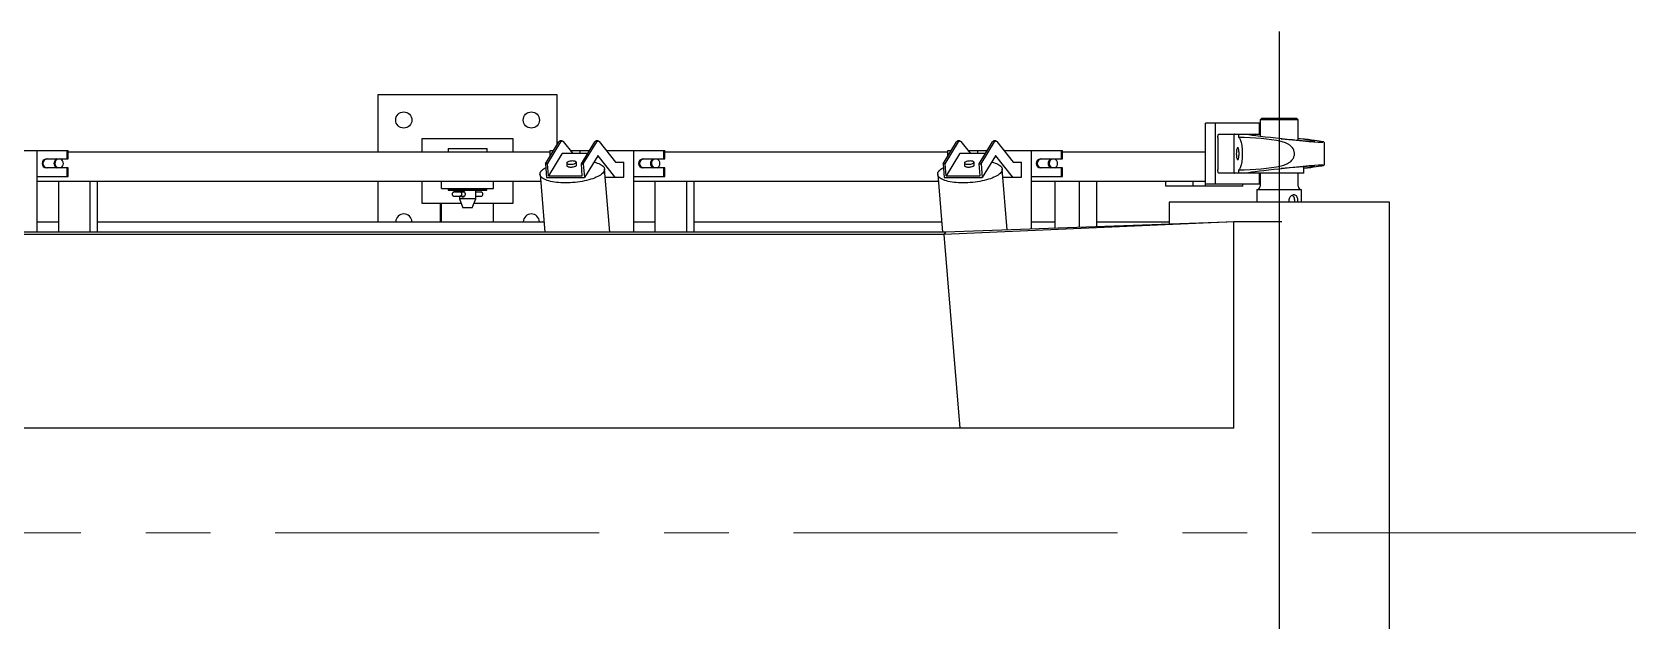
# Model space of a CAD drawing. Header units: millimetres. Extents: x 1293 to 41893, y 1011 to 26911.
# Drawn here: x 15115 to 17211, y 14488 to 15258 of the extents above; entities that cross this region are included whole.
import ezdxf

# ---------------------------------------------------------------- set-up
doc = ezdxf.new("R2010")
doc.units = ezdxf.units.MM
doc.header["$LTSCALE"] = 50
doc.linetypes.add('CENTERX2', pattern=[20.32, 12.7, -2.54, 2.54, -2.54])
doc.layers.add('CAPA_1', color=7, linetype='Continuous')

msp = doc.modelspace()

# ---------------------------------------------------------------- linework, layer by layer
at = {"color": 7, "linetype": 'Continuous', "lineweight": 25}
for p, q in [((15567.8857465, 15176.3758731), (15801.2190798, 15176.3758731)), ((15567.8857465, 15101.3452064), (15567.8857465, 15176.3758731)), ((15801.2190798, 15176.3758731), (15801.2190798, 15110.0117441)), ((16719.6122175, 15139.0758731), (16648.9004109, 15139.0758731)), ((16648.9004109, 15056.7258731), (16648.9004109, 15139.0758731)), ((16661.2749107, 15139.0758731), (16661.2749107, 15059.0758731)), ((16719.6122175, 15124.4758731), (16719.6122175, 15139.0758731)), ((16722.4077224, 15145.5758731), (16720.2910557, 15143.4592064)), ((16720.2910557, 15143.4592064), (16720.2910557, 15122.006021)), ((16770.0327224, 15143.4592064), (16720.2910557, 15143.4592064)), ((16722.4077224, 15145.5758731), (16767.9160557, 15145.5758731)), ((16770.0327224, 15143.4592064), (16767.9160557, 15145.5758731)), ((16770.0327224, 15116.7378915), (16770.0327224, 15143.4592064)), ((15625.2857465, 15101.3452064), (15625.2857465, 15118.7092064)), ((15625.2857465, 15118.7092064), (15743.8190798, 15118.7092064)), ((15743.8190798, 15118.7092064), (15743.8190798, 15101.3452064)), ((15786.3133499, 15085.894311), (15803.9830869, 15114.4839006)), ((15788.8913707, 15085.894311), (15806.5611077, 15114.4839006)), ((15808.2008444, 15115.7692016), (15805.6228236, 15115.7692016)), ((15809.5138339, 15114.9543763), (15822.0365668, 15099.1025349)), ((15833.2333284, 15085.894311), (15850.9030654, 15114.4839006)), ((15835.8113492, 15085.894311), (15853.4810862, 15114.4839006)), ((15855.1208229, 15115.7692016), (15852.5428021, 15115.7692016)), ((15856.4338124, 15114.9543763), (15877.8073472, 15087.8987898)), ((16305.9773845, 15085.894311), (16323.6471214, 15114.4839006)), ((16308.5554052, 15085.894311), (16326.2251422, 15114.4839006)), ((16327.8648789, 15115.7692016), (16325.2868581, 15115.7692016)), ((16329.1778685, 15114.9543763), (16341.7006014, 15099.1025349)), ((16352.8973629, 15085.894311), (16370.5670999, 15114.4839006)), ((16355.4753837, 15085.894311), (16373.1451207, 15114.4839006)), ((16374.7848574, 15115.7692016), (16372.2068366, 15115.7692016)), ((16376.097847, 15114.9543763), (16397.4713817, 15087.8987898)), ((16665.0353425, 15120.2425398), (16665.0353425, 15077.9092064)), ((16665.9876353, 15124.4758731), (16720.2910557, 15124.4758731)), ((16685.6595089, 15120.2425398), (16685.6595089, 15077.9092064)), ((16691.8494121, 15122.8214386), (16691.8494121, 15120.0441434)), ((16772.7439988, 15118.6510384), (16770.0327224, 15118.9740316)), ((16772.7439988, 15118.6510384), (16772.7219795, 15118.6530124)), ((16804.4285557, 15085.6180642), (16804.4285557, 15112.533682)), ((15086.1899476, 15103.2425398), (15162.7339818, 15103.2425398)), ((15121.7919583, 15103.2425398), (15121.7919583, 14996.5394111)), ((15134.2072224, 15092.1300398), (15162.7339818, 15092.1300398)), ((15161.5342429, 15092.1300398), (15161.5342429, 15103.2425398)), ((15162.7339818, 15092.1300398), (15162.7339818, 15103.2425398)), ((15162.7339818, 15101.3452064), (15792.5362968, 15101.3452064)), ((15659.1524131, 15106.0592064), (15659.1524131, 15101.3452064)), ((15659.1524131, 15106.0592064), (15709.9524131, 15106.0592064)), ((15709.9524131, 15101.3452064), (15709.9524131, 15106.0592064)), ((15807.8434042, 15098.8223569), (15790.1736672, 15070.2327673)), ((15792.5362968, 15095.9630233), (15792.5362968, 15103.2425398)), ((15792.5362968, 15103.2425398), (15797.035387, 15103.2425398)), ((15841.396644, 15099.1025349), (15808.2008444, 15099.1025349)), ((15818.7660209, 15103.2425398), (15843.9553655, 15103.2425398)), ((15831.2872682, 15103.2425398), (15831.2872682, 15099.1025349)), ((15854.9669473, 15096.3360868), (15837.2972103, 15067.7464973)), ((15877.0605475, 15068.7639105), (15855.244036, 15096.380237)), ((15865.6859994, 15103.2425398), (15942.2300336, 15103.2425398)), ((15901.2880101, 15103.2425398), (15901.2880101, 14996.5394111)), ((15913.7032742, 15092.1300398), (15942.2300336, 15092.1300398)), ((15941.0302947, 15092.1300398), (15941.0302947, 15103.2425398)), ((15942.2300336, 15092.1300398), (15942.2300336, 15103.2425398)), ((15942.2300336, 15101.3452064), (16312.2003314, 15101.3452064)), ((16327.5074388, 15098.8223569), (16309.8377018, 15070.2327673)), ((16312.2003314, 15095.9630233), (16312.2003314, 15103.2425398)), ((16312.2003314, 15103.2425398), (16316.6994215, 15103.2425398)), ((16361.0606785, 15099.1025349), (16327.8648789, 15099.1025349)), ((16338.4300555, 15103.2425398), (16363.6194, 15103.2425398)), ((16350.9513028, 15103.2425398), (16350.9513028, 15099.1025349)), ((16374.6309818, 15096.3360868), (16356.9612448, 15067.7464973)), ((16396.724582, 15068.7639105), (16374.9080705, 15096.380237)), ((16385.3500339, 15103.2425398), (16461.8940682, 15103.2425398)), ((16420.9520447, 15103.2425398), (16420.9520447, 15000.5539968)), ((16433.3673088, 15092.1300398), (16461.8940682, 15092.1300398)), ((16460.6943292, 15092.1300398), (16460.6943292, 15103.2425398)), ((16461.8940682, 15092.1300398), (16461.8940682, 15103.2425398)), ((16461.8940682, 15101.3452064), (16648.9004109, 15101.3452064)), ((15121.7919583, 15069.3758731), (15162.7339818, 15069.3758731)), ((15162.7339818, 15080.4883731), (15134.2072224, 15080.4883731)), ((15161.5342429, 15069.3758731), (15161.5342429, 15080.4883731)), ((15162.7339818, 15069.3758731), (15162.7339818, 15080.4883731)), ((15779.2029035, 15071.9647492), (15785.3783899, 14996.5394111)), ((15786.3133499, 15085.894311), (15787.799211, 15067.7464973)), ((15788.8913707, 15085.894311), (15786.3133499, 15085.894311)), ((15790.1736672, 15070.2327673), (15788.8913707, 15085.894311)), ((15790.1736672, 15070.2327673), (15834.5156249, 15070.2327673)), ((15814.089121, 15086.8351729), (15814.3825063, 15083.2518633)), ((15827.0401513, 15084.2882141), (15826.746766, 15087.8715238)), ((15833.2333284, 15085.894311), (15835.8113492, 15085.894311)), ((15834.5156249, 15070.2327673), (15833.2333284, 15085.894311)), ((15835.8113492, 15085.894311), (15837.2972103, 15067.7464973)), ((15870.3283681, 14996.5394111), (15863.5872035, 15078.8737549)), ((15877.8073472, 15087.8987898), (15888.6699233, 15087.8987898)), ((15888.6699233, 15068.5862898), (15888.6699233, 15087.8987898)), ((15901.2880101, 15069.3758731), (15942.2300336, 15069.3758731)), ((15942.2300336, 15080.4883731), (15913.7032742, 15080.4883731)), ((15941.0302947, 15069.3758731), (15941.0302947, 15080.4883731)), ((15942.2300336, 15069.3758731), (15942.2300336, 15080.4883731)), ((16298.8669381, 15071.9647492), (16305.0424244, 14996.5394111)), ((16305.9773845, 15085.894311), (16307.4632456, 15067.7464973)), ((16308.5554052, 15085.894311), (16305.9773845, 15085.894311)), ((16309.8377018, 15070.2327673), (16308.5554052, 15085.894311)), ((16309.8377018, 15070.2327673), (16354.1796595, 15070.2327673)), ((16333.7531556, 15086.8351729), (16334.0465408, 15083.2518633)), ((16346.7041858, 15084.2882141), (16346.4108006, 15087.8715238)), ((16352.8973629, 15085.894311), (16355.4753837, 15085.894311)), ((16354.1796595, 15070.2327673), (16352.8973629, 15085.894311)), ((16355.4753837, 15085.894311), (16356.9612448, 15067.7464973)), ((16389.7551971, 14999.4365606), (16383.251238, 15078.8737549)), ((16397.4713817, 15087.8987898), (16408.3339578, 15087.8987898)), ((16408.3339578, 15068.5862898), (16408.3339578, 15087.8987898)), ((16420.9520447, 15069.3758731), (16461.8940682, 15069.3758731)), ((16461.8940682, 15080.4883731), (16433.3673088, 15080.4883731)), ((16460.6943292, 15069.3758731), (16460.6943292, 15080.4883731)), ((16461.8940682, 15069.3758731), (16461.8940682, 15080.4883731)), ((16777.4410557, 15073.6758731), (16665.9876353, 15073.6758731)), ((16691.8494121, 15078.1076029), (16691.8494121, 15075.3303077)), ((16712.8827224, 15075.2191661), (16712.8827224, 15073.6758731)), ((16719.6122175, 15059.0758731), (16719.6122175, 15073.6758731)), ((16720.2910557, 15073.6758731), (16720.2910557, 15056.6758731)), ((16770.0327224, 15056.6758731), (16770.0327224, 15073.6758731)), ((16777.4410557, 15073.6758731), (16777.4410557, 15082.0565256)), ((15121.7919583, 15063.0758731), (15779.9306846, 15063.0758731)), ((15150.3374893, 14996.5394111), (15150.3374893, 15063.0758731)), ((15191.585822, 14996.5394111), (15191.585822, 15063.0758731)), ((15201.10875, 14996.5394111), (15201.10875, 15063.0758731)), ((15567.8857465, 15010.1092064), (15567.8857465, 15063.0758731)), ((15625.2857465, 15034.0425398), (15625.2857465, 15063.0758731)), ((15650.6857465, 15053.6758731), (15650.6857465, 15063.0758731)), ((15650.6857465, 15053.6758731), (15718.4190798, 15053.6758731)), ((15659.2190798, 15053.0425398), (15659.2190798, 15051.3492064)), ((15659.2190798, 15053.0425398), (15709.8857465, 15053.0425398)), ((15659.2190798, 15051.3492064), (15709.8857465, 15051.3492064)), ((15673.9690798, 15053.6758731), (15673.9690798, 15053.0425398)), ((15673.9690798, 15051.3492064), (15673.9690798, 15049.0589008)), ((15674.3377641, 15049.0329314), (15674.3377309, 15049.0280882)), ((15676.7354325, 15049.0537712), (15680.3487925, 15049.0537712)), ((15676.7628316, 15049.0534842), (15680.3491275, 15049.0534842)), ((15695.1357465, 15053.0425398), (15695.1357465, 15053.6758731)), ((15695.1357465, 15040.2175398), (15695.1357465, 15051.3492064)), ((15695.1357465, 15049.0537712), (15700.7826036, 15049.0537712)), ((15695.1357465, 15049.0534842), (15702.4023658, 15049.0534842)), ((15700.7827704, 15049.0534842), (15700.7826036, 15049.0537712)), ((15709.8857465, 15051.3492064), (15709.8857465, 15053.0425398)), ((15718.4190798, 15053.6758731), (15718.4190798, 15063.0758731)), ((15743.8190798, 15063.0758731), (15743.8190798, 15034.0425398)), ((15787.799211, 15067.7464973), (15837.2972103, 15067.7464973)), ((15864.4294947, 15068.5862898), (15888.6699233, 15068.5862898)), ((15901.2880101, 15063.0758731), (16299.5947191, 15063.0758731)), ((15929.8335411, 14996.5394111), (15929.8335411, 15063.0758731)), ((15971.0818738, 14996.5394111), (15971.0818738, 15063.0758731)), ((15980.6048018, 14996.5394111), (15980.6048018, 15063.0758731)), ((16307.4632456, 15067.7464973), (16356.9612448, 15067.7464973)), ((16384.0935293, 15068.5862898), (16408.3339578, 15068.5862898)), ((16420.9520447, 15063.0758731), (16648.9004109, 15063.0758731)), ((16452.4011393, 15001.6804682), (16452.4011393, 15063.0758731)), ((16484.0798588, 15002.8151646), (16484.0798588, 15063.0758731)), ((16506.9348859, 15003.6338061), (16506.9348859, 15063.0758731)), ((16597.1950954, 15056.7258731), (16597.1950954, 15063.0758731)), ((16697.639806, 15056.7258731), (16597.1950954, 15056.7258731)), ((16632.6609098, 15056.7258731), (16632.6609098, 15063.0758731)), ((16719.6122175, 15059.0758731), (16648.9004109, 15059.0758731)), ((16697.639806, 15056.7258731), (16697.639806, 15059.0758731)), ((16716.0577224, 15052.4425398), (16716.0577224, 15035.5092064)), ((16716.0577224, 15052.4425398), (16774.2660557, 15052.4425398)), ((16774.2660557, 15035.5092064), (16774.2660557, 15052.4425398)), ((15676.216596, 15034.0425398), (15625.2857465, 15034.0425398)), ((15648.5690798, 15034.0425398), (15648.5690798, 15010.1092064)), ((15650.6857465, 15010.1092064), (15650.6857465, 15034.0425398)), ((15673.9690798, 15043.3518781), (15673.9690798, 15040.2175398)), ((15673.9690798, 15040.2175398), (15678.3367226, 15028.2175398)), ((15695.1357465, 15040.2175398), (15673.9690798, 15040.2175398)), ((15676.7239317, 15043.3810213), (15680.3876979, 15043.3810213)), ((15690.7681036, 15028.2175398), (15678.3367226, 15028.2175398)), ((15690.7681036, 15028.2175398), (15695.1357465, 15040.2175398)), ((15743.8190798, 15034.0425398), (15692.8882303, 15034.0425398)), ((15695.1357465, 15043.3810213), (15702.3634659, 15043.3810213)), ((15718.4190798, 15010.1092064), (15718.4190798, 15034.0425398)), ((16601.2285557, 15035.5092064), (16601.2285557, 15007.0112999)), ((16889.0952224, 15035.5092064), (16601.2285557, 15035.5092064)), ((16758.1075253, 15035.5092064), (16758.1075253, 15038.1550398)), ((16765.3665968, 15035.5092064), (16765.3665968, 15038.1550398)), ((16769.2630556, 15038.1550398), (16769.2630556, 15035.5092064)), ((16889.0952224, 14171.9092064), (16889.0952224, 15035.5092064)), ((15121.7919583, 15010.1092064), (15150.3374893, 15010.1092064)), ((15201.10875, 15010.1092064), (15784.2673563, 15010.1092064)), ((15901.2880101, 15010.1092064), (15929.8335411, 15010.1092064)), ((15980.6048018, 15010.1092064), (16303.9313908, 15010.1092064)), ((16685.8120545, 15010.1092064), (16307.0821692, 14993.6436406)), ((16676.9023897, 15009.7218521), (16308.8718943, 14996.5394111)), ((16420.9520447, 15010.1092064), (16452.4011393, 15010.1092064)), ((16506.9348859, 15010.1092064), (16601.2285557, 15010.1092064)), ((16685.8120545, 14740.5252801), (16685.8120545, 15010.1092064)), ((16748.7855051, 15010.1092064), (16685.8120545, 15010.1092064)), ((16308.8718943, 14996.5394111), (14316.143483, 14996.5394111)), ((16307.0821692, 14993.6436406), (14316.143483, 14993.6436406)), ((16308.8718943, 14996.5394111), (16307.0821692, 14993.6436406)), ((16307.0821692, 14993.6436406), (16327.8123211, 14740.4524553)), ((16327.8123211, 14740.4524553), (14316.143483, 14740.4524553)), ((16685.8120545, 14740.5252801), (16327.8123211, 14740.4524553))]:
    msp.add_line(p, q, dxfattribs=at)
at = {"color": 7, "linetype": 'Continuous', "lineweight": 25, "flags": 128}
for points in [[(15806.5611077, 15114.4839006), (15806.918568, 15114.9927638), (15807.2838878, 15115.3757563), (15807.6548278, 15115.6305304), (15808.0291145, 15115.7555246), (15808.4044538, 15115.7499728), (15808.7785451, 15115.6139091), (15809.1490956, 15115.3481673), (15809.5138339, 15114.9543763)], [(15853.4810862, 15114.4839006), (15853.8385465, 15114.9927638), (15854.2038663, 15115.3757563), (15854.5748063, 15115.6305304), (15854.949093, 15115.7555246), (15855.3244323, 15115.7499728), (15855.6985236, 15115.6139091), (15856.069074, 15115.3481673), (15856.4338124, 15114.9543763)], [(16326.2251422, 15114.4839006), (16326.5826026, 15114.9927638), (16326.9479224, 15115.3757563), (16327.3188624, 15115.6305304), (16327.6931491, 15115.7555246), (16328.0684884, 15115.7499728), (16328.4425797, 15115.6139091), (16328.8131301, 15115.3481673), (16329.1778685, 15114.9543763)], [(16373.1451207, 15114.4839006), (16373.5025811, 15114.9927638), (16373.8679009, 15115.3757563), (16374.2388409, 15115.6305304), (16374.6131276, 15115.7555246), (16374.9884669, 15115.7499728), (16375.3625582, 15115.6139091), (16375.7331086, 15115.3481673), (16376.097847, 15114.9543763)], [(16665.0353425, 15120.2425398), (16665.0536405, 15121.0684221), (16665.1078315, 15121.8625663), (16665.1958328, 15122.5944538), (16665.3142626, 15123.2359585), (16665.4585698, 15123.7624278), (16665.6232086, 15124.1536298), (16665.8018522, 15124.3945308), (16665.9876353, 15124.4758731)], [(16686.6118017, 15124.4758731), (16686.4260186, 15124.3945308), (16686.247375, 15124.1536298), (16686.0827361, 15123.7624278), (16685.938429, 15123.2359585), (16685.8199992, 15122.5944538), (16685.7319979, 15121.8625663), (16685.6778069, 15121.0684221), (16685.6595089, 15120.2425398)], [(16692.2986985, 15120.0498293), (16692.3596131, 15120.0359543), (16692.8666384, 15119.7831548), (16693.3645706, 15119.288695), (16693.847599, 15118.5583454), (16694.3100862, 15117.6006295), (16694.746635, 15116.4267241), (16695.1521508, 15115.050329), (16695.521901, 15113.4875072), (16695.8515705, 15111.7564973), (16696.137312, 15109.8775006), (16696.3757907, 15107.8724457), (16696.5642237, 15105.7647321), (16696.7004118, 15103.5789574), (16696.7827656, 15101.3406305), (16696.8103241, 15099.0758731), (16696.7827656, 15096.8111157), (16696.7004118, 15094.5727888), (16696.5642237, 15092.3870142), (16696.3757907, 15090.2793006), (16696.137312, 15088.2742456), (16695.8515705, 15086.395249), (16695.521901, 15084.664239), (16695.1521508, 15083.1014172), (16694.746635, 15081.7250221), (16694.3100862, 15080.5511167), (16693.847599, 15079.5934008), (16693.3645706, 15078.8630513), (16692.8666384, 15078.3685915), (16692.3596131, 15078.1157919), (16692.2986985, 15078.1019169)], [(15855.244036, 15096.380237), (15855.2098083, 15096.417191), (15855.1750353, 15096.4421287), (15855.1399299, 15096.4548971), (15855.1047075, 15096.4554181), (15855.0695838, 15096.4436885), (15855.0347742, 15096.41978), (15855.0004919, 15096.3838394), (15854.9669473, 15096.3360868)], [(16374.9080705, 15096.380237), (16374.8738429, 15096.417191), (16374.8390698, 15096.4421287), (16374.8039645, 15096.4548971), (16374.768742, 15096.4554181), (16374.7336183, 15096.4436885), (16374.6988087, 15096.41978), (16374.6645265, 15096.3838394), (16374.6309818, 15096.3360868)], [(16690.8971193, 15091.1383731), (16691.2071766, 15091.2589616), (16691.507813, 15091.6170629), (16691.7898938, 15092.2017965), (16692.044848, 15092.9953953), (16692.2649291, 15093.9737465), (16692.4434501, 15095.1071231), (16692.5749865, 15096.3610882), (16692.6555418, 15097.6975407), (16692.6826683, 15099.0758731), (16692.6555418, 15100.4542055), (16692.5749865, 15101.790658), (16692.4434501, 15103.0446231), (16692.2649291, 15104.1779998), (16692.044848, 15105.1563509), (16691.7898938, 15105.9499498), (16691.507813, 15106.5346833), (16691.2071766, 15106.8927847), (16690.8971193, 15107.0133731), (16690.5870619, 15106.8927847), (16690.2864255, 15106.5346833), (16690.0043448, 15105.9499498), (16689.7493905, 15105.1563509), (16689.5293094, 15104.1779998), (16689.3507885, 15103.0446231), (16689.219252, 15101.790658), (16689.1386968, 15100.4542055), (16689.1115703, 15099.0758731), (16689.1386968, 15097.6975407), (16689.219252, 15096.3610882), (16689.3507885, 15095.1071231), (16689.5293094, 15093.9737465), (16689.7493905, 15092.9953953), (16690.0043448, 15092.2017965), (16690.2864255, 15091.6170629), (16690.5870619, 15091.2589616), (16690.8971193, 15091.1383731)], [(15812.4464284, 15060.9403993), (15809.3889588, 15060.9808851), (15806.3986321, 15061.1021162), (15803.4921716, 15061.3034144), (15800.6858312, 15061.5836541), (15797.9953051, 15061.9412681), (15795.43564, 15062.3742565), (15793.0211504, 15062.8801978), (15790.7653392, 15063.4562625), (15788.6808218, 15064.0992292), (15786.7792557, 15064.805502), (15785.0712751, 15065.5711312), (15783.5664319, 15066.391835), (15782.2731416, 15067.2630239), (15781.1986369, 15068.1798257), (15780.3489269, 15069.1371133), (15779.7287635, 15070.1295332), (15779.3416149, 15071.1515353), (15779.1896462, 15072.1974042), (15779.2737072, 15073.261291), (15779.5933279, 15074.337246), (15780.1467208, 15075.4192521), (15780.9307911, 15076.5012581), (15781.9411539, 15077.5772131), (15783.172159, 15078.6410999), (15784.616922, 15079.6869688), (15786.2673633, 15080.708971), (15786.7170695, 15080.963414)], [(15849.7865555, 15087.954226), (15852.0247678, 15087.3822416), (15854.1092852, 15086.739275), (15856.0108513, 15086.0330022), (15857.7188319, 15085.267373), (15859.2236752, 15084.4466691), (15860.5169654, 15083.5754802), (15861.5914701, 15082.6586784), (15862.4411801, 15081.7013908), (15863.0613435, 15080.708971), (15863.4484921, 15079.6869688), (15863.6004608, 15078.6410999), (15863.5163998, 15077.5772131), (15863.1967791, 15076.5012581), (15862.6433862, 15075.4192521), (15861.8593159, 15074.337246), (15860.8489531, 15073.261291), (15859.617948, 15072.1974042), (15858.173185, 15071.1515353), (15856.5227438, 15070.1295332), (15854.6758542, 15069.1371133), (15852.642845, 15068.1798257), (15850.4350854, 15067.2630239), (15848.0649221, 15066.391835), (15845.5456102, 15065.5711312), (15842.8912385, 15064.805502), (15840.1166515, 15064.0992292), (15837.2373656, 15063.4562625), (15834.2694832, 15062.8801978), (15831.2296017, 15062.3742565), (15828.1347214, 15061.9412681), (15825.0021502, 15061.5836541), (15821.8494066, 15061.3034144), (15818.6941221, 15061.1021162), (15815.5539423, 15060.9808851), (15812.4464284, 15060.9403993)], [(15821.7602373, 15089.5251763), (15820.5273729, 15089.4834452), (15819.2903033, 15089.3598557), (15818.0965682, 15089.1591573), (15816.9920422, 15088.8890626), (15816.0191717, 15088.5599513), (15815.2153436, 15088.1844709), (15814.6114484, 15087.777051), (15814.2306936, 15087.3533483), (15814.0877114, 15086.9296457), (15814.1879964, 15086.5222258), (15814.5276948, 15086.1467454), (15815.0937521, 15085.8176341), (15815.8644152, 15085.5475394), (15816.8100678, 15085.346841), (15817.894369, 15085.2232515), (15819.0756498, 15085.1815204), (15820.3085142, 15085.2232515), (15821.5455838, 15085.346841), (15822.7393189, 15085.5475394), (15823.8438449, 15085.8176341), (15824.8167154, 15086.1467454), (15825.6205435, 15086.5222258), (15826.2244387, 15086.9296457), (15826.6051935, 15087.3533483), (15826.7481757, 15087.777051), (15826.6478907, 15088.1844709), (15826.3081923, 15088.5599513), (15825.7421349, 15088.8890626), (15824.9714719, 15089.1591573), (15824.0258193, 15089.3598557), (15822.9415181, 15089.4834452), (15821.7602373, 15089.5251763)], [(15814.3825063, 15083.2518633), (15814.4813816, 15082.9389161), (15814.82108, 15082.5634358), (15815.3871374, 15082.2343244), (15816.1578004, 15081.9642298), (15817.103453, 15081.7635313), (15818.1877542, 15081.6399418), (15819.369035, 15081.5982108), (15820.6018994, 15081.6399418), (15821.8389691, 15081.7635313), (15823.0327042, 15081.9642298), (15824.1372301, 15082.2343244), (15825.1101006, 15082.5634358), (15825.9139287, 15082.9389161), (15826.5178239, 15083.3463361), (15826.8985787, 15083.7700387), (15827.0415609, 15084.1937413), (15827.0401513, 15084.2882141)], [(16332.1104629, 15060.9403993), (16329.0529933, 15060.9808851), (16326.0626667, 15061.1021162), (16323.1562061, 15061.3034144), (16320.3498657, 15061.5836541), (16317.6593397, 15061.9412681), (16315.0996746, 15062.3742565), (16312.685185, 15062.8801978), (16310.4293738, 15063.4562625), (16308.3448564, 15064.0992292), (16306.4432902, 15064.805502), (16304.7353097, 15065.5711312), (16303.2304664, 15066.391835), (16301.9371761, 15067.2630239), (16300.8626715, 15068.1798257), (16300.0129615, 15069.1371133), (16299.3927981, 15070.1295332), (16299.0056494, 15071.1515353), (16298.8536807, 15072.1974042), (16298.9377417, 15073.261291), (16299.2573624, 15074.337246), (16299.8107553, 15075.4192521), (16300.5948256, 15076.5012581), (16301.6051885, 15077.5772131), (16302.8361936, 15078.6410999), (16304.2809566, 15079.6869688), (16305.9313978, 15080.708971), (16306.3811041, 15080.963414)], [(16369.45059, 15087.954226), (16371.6888023, 15087.3822416), (16373.7733197, 15086.739275), (16375.6748859, 15086.0330022), (16377.3828664, 15085.267373), (16378.8877097, 15084.4466691), (16380.181, 15083.5754802), (16381.2555046, 15082.6586784), (16382.1052146, 15081.7013908), (16382.7253781, 15080.708971), (16383.1125267, 15079.6869688), (16383.2644954, 15078.6410999), (16383.1804344, 15077.5772131), (16382.8608137, 15076.5012581), (16382.3074208, 15075.4192521), (16381.5233505, 15074.337246), (16380.5129876, 15073.261291), (16379.2819826, 15072.1974042), (16377.8372195, 15071.1515353), (16376.1867783, 15070.1295332), (16374.3398888, 15069.1371133), (16372.3068795, 15068.1798257), (16370.0991199, 15067.2630239), (16367.7289567, 15066.391835), (16365.2096447, 15065.5711312), (16362.5552731, 15064.805502), (16359.780686, 15064.0992292), (16356.9014002, 15063.4562625), (16353.9335177, 15062.8801978), (16350.8936362, 15062.3742565), (16347.798756, 15061.9412681), (16344.6661847, 15061.5836541), (16341.5134412, 15061.3034144), (16338.3581567, 15061.1021162), (16335.2179769, 15060.9808851), (16332.1104629, 15060.9403993)], [(16341.4242719, 15089.5251763), (16340.1914075, 15089.4834452), (16338.9543378, 15089.3598557), (16337.7606027, 15089.1591573), (16336.6560768, 15088.8890626), (16335.6832063, 15088.5599513), (16334.8793781, 15088.1844709), (16334.275483, 15087.777051), (16333.8947282, 15087.3533483), (16333.7517459, 15086.9296457), (16333.852031, 15086.5222258), (16334.1917294, 15086.1467454), (16334.7577867, 15085.8176341), (16335.5284497, 15085.5475394), (16336.4741023, 15085.346841), (16337.5584035, 15085.2232515), (16338.7396843, 15085.1815204), (16339.9725487, 15085.2232515), (16341.2096184, 15085.346841), (16342.4033535, 15085.5475394), (16343.5078794, 15085.8176341), (16344.4807499, 15086.1467454), (16345.2845781, 15086.5222258), (16345.8884732, 15086.9296457), (16346.269228, 15087.3533483), (16346.4122103, 15087.777051), (16346.3119252, 15088.1844709), (16345.9722268, 15088.5599513), (16345.4061695, 15088.8890626), (16344.6355065, 15089.1591573), (16343.6898539, 15089.3598557), (16342.6055526, 15089.4834452), (16341.4242719, 15089.5251763)], [(16334.0465408, 15083.2518633), (16334.1454162, 15082.9389161), (16334.4851146, 15082.5634358), (16335.0511719, 15082.2343244), (16335.821835, 15081.9642298), (16336.7674876, 15081.7635313), (16337.8517888, 15081.6399418), (16339.0330696, 15081.5982108), (16340.2659339, 15081.6399418), (16341.5030036, 15081.7635313), (16342.6967387, 15081.9642298), (16343.8012647, 15082.2343244), (16344.7741351, 15082.5634358), (16345.5779633, 15082.9389161), (16346.1818584, 15083.3463361), (16346.5626132, 15083.7700387), (16346.7055955, 15084.1937413), (16346.7041858, 15084.2882141)], [(16665.9876353, 15073.6758731), (16665.8018522, 15073.7572154), (16665.6232086, 15073.9981164), (16665.4585698, 15074.3893184), (16665.3142626, 15074.9157877), (16665.1958328, 15075.5572925), (16665.1078315, 15076.2891799), (16665.0536405, 15077.0833241), (16665.0353425, 15077.9092064)], [(16685.6595089, 15077.9092064), (16685.6778069, 15077.0833241), (16685.7319979, 15076.2891799), (16685.8199992, 15075.5572925), (16685.938429, 15074.9157877), (16686.0827361, 15074.3893184), (16686.247375, 15073.9981164), (16686.4260186, 15073.7572154), (16686.6118017, 15073.6758731)], [(15669.8892135, 15049.0769862), (15669.0406998, 15049.0809921), (15668.3162627, 15049.0831087), (15667.7659211, 15049.0831898), (15667.4276732, 15049.0812297), (15667.3248733, 15049.0773639), (15667.4646193, 15049.0718592), (15667.8372623, 15049.0650957), (15668.4170734, 15049.0575404), (15669.1640193, 15049.049715), (15670.0265274, 15049.0421597), (15670.9450457, 15049.0353962), (15671.8561552, 15049.0298915), (15672.6969483, 15049.0260257), (15673.4093727, 15049.0240656), (15673.9442388, 15049.0241467), (15674.264617, 15049.0262633), (15674.3483867, 15049.0302692)], [(15676.7354325, 15049.0537712), (15676.0758802, 15049.0541476), (15675.3490924, 15049.055274), (15674.5601514, 15049.0571427), (15673.7145741, 15049.0597405), (15672.8182732, 15049.0630492), (15671.8775164, 15049.0670459), (15670.898882, 15049.0717024), (15669.8892135, 15049.0769862)], [(15702.3634659, 15043.3810213), (15703.0735093, 15043.5124075), (15703.7159526, 15043.9085628), (15704.227909, 15044.5307087), (15704.5592646, 15045.3179453), (15704.6775841, 15046.1932124), (15704.5712854, 15047.0708328), (15704.2507738, 15047.8648987), (15703.7474233, 15048.4976816), (15703.1105053, 15048.9072403), (15702.4023658, 15049.0534842)], [(16765.3665968, 15038.1550398), (16765.2716247, 15039.5163175), (16764.9899427, 15040.8312385), (16764.5311431, 15042.0550247), (16763.9108498, 15043.1460017), (16763.1501861, 15044.0670174), (16762.2750555, 15044.7867078), (16762.038569, 15044.9340356)]]:
    msp.add_lwpolyline(points, dxfattribs=at)
at = {"color": 7, "linetype": 'Continuous', "lineweight": 25}
for centre in [(15601.2190798, 15143.0425398), (15767.8857465, 15143.0425398)]:
    msp.add_circle(centre, 10.5833333, dxfattribs=at)
for centre, radius, start, end in [((15805.9231276, 15113.6974791), 2.0933744, 98.247792997, 157.9341679376), ((15852.8431061, 15113.6974791), 2.0933744, 98.2477929972, 157.9341679376), ((16325.5871621, 15113.6974791), 2.0933744, 98.247792997, 157.9341679377), ((16372.5071406, 15113.6974791), 2.0933744, 98.247792997, 157.9341679377), ((15134.3243862, 15086.3092064), 5.8220124, 91.1531140097, 268.8468859903), ((15135.5241252, 15086.3092064), 5.8220124, 91.1531140097, 268.8468859903), ((15150.4093505, 15086.3092064), 6.4102575, 114.7627702586, 245.2372297414), ((15149.9848235, 15086.3092064), 6.4102575, 294.7627702586, 65.2372297414), ((15808.2806113, 15098.6326783), 0.4765795, 99.6351637382, 156.5467971964), ((15913.820438, 15086.3092064), 5.8220124, 91.1531140097, 268.8468859903), ((15915.020177, 15086.3092064), 5.8220124, 91.1531140097, 268.8468859903), ((15929.9054023, 15086.3092064), 6.4102575, 114.7627702586, 245.2372297414), ((15929.4808753, 15086.3092064), 6.4102575, 294.7627702587, 65.2372297414), ((16327.9446459, 15098.6326783), 0.4765795, 99.635163738, 156.5467971963), ((16433.4844726, 15086.3092064), 5.8220124, 91.1531140097, 268.8468859903), ((16434.6842115, 15086.3092064), 5.8220124, 91.1531140096, 268.8468859904), ((16449.5694368, 15086.3092064), 6.4102575, 114.7627702586, 245.2372297414), ((16449.1449099, 15086.3092064), 6.4102575, 294.7627702587, 65.2372297414), ((15675.9809894, 15004.8006759), 44.2597144, 88.9878248148, 92.1139420159), ((15877.3876553, 15068.9715948), 0.3874691, 212.4119050679, 263.9416299567), ((16397.0516899, 15068.9715948), 0.3874691, 212.4119050667, 263.9416299581), ((16716.0577224, 15056.6758731), 4.2333333, 270, 0), ((16774.2660557, 15056.6758731), 4.2333333, 180, 270), ((15672.8602837, 15352.4816229), 309.1284972, 268.9715910328, 270.2688233722), ((15676.2365534, 14921.6039026), 121.778094, 89.770691142, 90.8514454632), ((15601.2190798, 15009.7092064), 10.5833333, 2.1660256741, 177.8339743259), ((15767.8857465, 15009.7092064), 10.5833333, 2.1660256741, 177.8339743259)]:
    msp.add_arc(centre, radius, start, end, dxfattribs=at)
for centre, major_axis, ratio, start_param, end_param in [((16692.244512, 15122.772566), (-0.0119806, 1.7033048), 0.2318541469, 6.281554514, 7.8236541522), ((16695.8316883, 15099.0758731), (78.999437, 0), 0.2657609059, 0.8555129094, 1.6212266188), ((16745.1618891, 15120.3345688), (46.5665138, -4.9347672), 0.0241798189, 3.529816978, 7.2931119452), ((16745.1618891, 15120.3345688), (46.5665138, -4.9347672), 0.0241798189, 2.1367907933, 2.3047075014), ((16745.3401795, 15120.3146796), (57.5731443, -6.1011668), 0.0241798189, 4.7568102225, 6.1346339446), ((16745.3401795, 15120.3146796), (57.5731443, -6.1011668), 0.0241798189, 0.2272078054, 1.0777142569), ((15151.5988259, 15086.3092064), (-3.047326, 5.6438132), 0.9550355058, 6.2182239733, 8.5375409023), ((15931.0948777, 15086.3092064), (-3.047326, 5.6438132), 0.9550355058, 6.2182239733, 8.5375409023), ((16450.7589122, 15086.3092064), (-3.047326, 5.6438132), 0.9550355058, 6.2182239733, 8.5375409023), ((16695.8316883, 15099.0758731), (78.999437, 0), 0.2657609059, 4.6619586884, 5.4276723978), ((16692.244512, 15075.3791802), (0.0119806, 1.7033048), 0.2318541469, 1.6011238086, 3.1432234467), ((16745.1618891, 15077.8171775), (46.5665138, 4.9347672), 0.0241798189, 5.4757208421, 9.0365536363), ((16745.3401795, 15077.8370666), (57.5731443, 6.1011668), 0.0241798189, 0.1200852639, 1.5263750846), ((16745.3401795, 15077.8370666), (57.5731443, 6.1011668), 0.0241798189, 5.3012762413, 6.1007540304)]:
    msp.add_ellipse(centre, major_axis=major_axis, ratio=ratio, start_param=start_param, end_param=end_param, dxfattribs=at)
for points, knots in [([(16747.6419994, 15083.226621), (16748.7921321, 15083.5170871), (16751.0949498, 15084.0986638), (16754.4119446, 15085.3465153), (16757.3100516, 15086.8377495), (16759.7402898, 15088.5510835), (16761.6090017, 15090.3207149), (16763.0848653, 15092.2606637), (16764.1175649, 15094.2014083), (16764.7723524, 15096.1894452), (16765.0917926, 15098.1523951), (16765.075097, 15100.1458694), (16764.7435134, 15102.0881361), (16764.1121443, 15103.9225775), (16763.1287331, 15105.827278), (16761.7048934, 15107.7257738), (16759.5607138, 15109.7811655), (16756.7709302, 15111.6562035), (16753.6096938, 15113.1313068), (16750.5458049, 15114.2008366), (16748.6100414, 15114.683669), (16747.6419994, 15114.9251252)], [0, 0, 0, 0, 0.06921987229, 0.13859335229, 0.20761609792, 0.26116555188, 0.31465121881, 0.35992525062, 0.4051487214, 0.44365225171, 0.4821371536, 0.52070381083, 0.55927810802, 0.59664865819, 0.63404206157, 0.68525638008, 0.73654286914, 0.80999123473, 0.88357738991, 0.94177905209, 1, 1, 1, 1]), ([(16804.4017368, 15112.5467983), (16804.404989, 15112.6586305), (16804.4135839, 15112.9541873), (16804.2338689, 15113.3641102), (16803.9929233, 15113.7045996), (16803.7457455, 15113.92741), (16803.5156248, 15114.0808861), (16803.2794182, 15114.2002496), (16802.9834836, 15114.3167484), (16802.5523028, 15114.445604), (16802.1008892, 15114.5601593), (16801.7116457, 15114.6398961), (16801.6238903, 15114.6578728)], [0, 0, 0, 0, 0.0315251111, 0.0833163741, 0.1334912071, 0.1868121597, 0.2496984203, 0.3322625235, 0.4525435711, 0.6578076221, 0.9228524051, 1, 1, 1, 1]), ([(16802.1904628, 15083.6218074), (16802.377152, 15083.6675191), (16802.7439135, 15083.7573222), (16803.0979339, 15083.8751872), (16803.4061056, 15084.0104308), (16803.6594069, 15084.1598577), (16803.9266612, 15084.3769886), (16804.1907477, 15084.7081397), (16804.3985583, 15085.1416049), (16804.4064869, 15085.4690218), (16804.4098194, 15085.6066439)], [0, 0, 0, 0, 0.2625095498, 0.5157149451, 0.6492857713, 0.7457931462, 0.8184784623, 0.8856788476, 0.9519477648, 1, 1, 1, 1]), ([(15667.7386601, 15049.083063), (15667.6965829, 15049.0830269), (15667.4890334, 15049.0828488), (15667.3696939, 15049.0815815), (15667.2402986, 15049.078548), (15667.1517507, 15049.0749524), (15666.9605379, 15049.0607455), (15666.5850752, 15049.0003264), (15666.1090229, 15048.8341037), (15665.5763928, 15048.5204882), (15665.1054156, 15048.0759057), (15664.7256599, 15047.4882547), (15664.4951496, 15046.8149662), (15664.4405544, 15046.0771641), (15664.5749606, 15045.3697359), (15664.8573289, 15044.7631244), (15665.2195592, 15044.2916343), (15665.619423, 15043.9418595), (15666.0215164, 15043.6992111), (15666.3962392, 15043.5460251), (15666.7124132, 15043.4623114), (15666.9490086, 15043.4253189), (15667.0853651, 15043.4126744), (15667.154414, 15043.4081076), (15667.1813432, 15043.4068321), (15667.1953547, 15043.4061684)], [0, 0, 0, 0, 0.02183780107, 0.10771700459, 0.13229735309, 0.14863551726, 0.16300808691, 0.19980992352, 0.25573619564, 0.30974030542, 0.3774398261, 0.44155440901, 0.51069034116, 0.5814616155, 0.65358411471, 0.71690776411, 0.77366024874, 0.82466309727, 0.86997521138, 0.90920741046, 0.94153046306, 0.96519591006, 0.97886135752, 0.98900132129, 1, 1, 1, 1]), ([(15669.8852519, 15049.0770458), (15669.743118, 15049.0777848), (15669.3287397, 15049.0799393), (15668.8957764, 15049.0818483), (15668.668908, 15049.0822877), (15668.647978, 15049.0823282)], [0, 0, 0, 0, 0.3215355872, 0.9374075738, 1, 1, 1, 1]), ([(15674.498291, 15043.3616003), (15674.5176164, 15043.3627143), (15674.5781848, 15043.3662058), (15674.795531, 15043.3899502), (15675.1354483, 15043.4619018), (15675.6034841, 15043.6368613), (15676.1234979, 15043.960684), (15676.598656, 15044.4417814), (15676.9588553, 15045.0494192), (15677.1631003, 15045.7371898), (15677.1863989, 15046.4732219), (15677.0261488, 15047.1658688), (15676.7284805, 15047.7512562), (15676.358056, 15048.2035019), (15675.9558499, 15048.5360264), (15675.555661, 15048.7641438), (15675.1890373, 15048.9049154), (15674.8995755, 15048.9768259), (15674.7442351, 15048.9994189), (15674.6906588, 15049.0072111)], [0, 0, 0, 0, 0.0109789449, 0.0344095658, 0.0778373068, 0.1363799399, 0.2107598378, 0.2942925521, 0.3744011455, 0.4597946668, 0.5468074322, 0.6335156748, 0.7099148638, 0.7784980253, 0.8400755144, 0.8946256757, 0.9415956587, 0.9798565704, 1, 1, 1, 1]), ([(15678.3322447, 15042.5133731), (15678.6663451, 15042.5518818), (15679.3341118, 15042.6288491), (15680.3222634, 15043.2259804), (15681.148462, 15044.1225761), (15681.6747299, 15045.2801592), (15681.7778272, 15046.531687), (15681.4692822, 15047.7112326), (15680.8206544, 15048.7336698), (15679.9028509, 15049.5153319), (15678.8461013, 15049.9404568), (15677.8434629, 15049.9302252), (15677.0757776, 15049.623103), (15676.7471472, 15049.2137286), (15676.6188945, 15049.0539643)], [0, 0, 0, 0, 0.0846544673, 0.1691989303, 0.2566372041, 0.3468473452, 0.433713735, 0.5161803046, 0.6001115218, 0.688897042, 0.7786871607, 0.8642238442, 0.9470114089, 1, 1, 1, 1]), ([(15676.6427103, 15043.3084836), (15676.8697831, 15043.0848835), (15677.3383242, 15042.623508), (15677.9942206, 15042.5508291), (15678.3322447, 15042.5133731)], [0, 0, 0, 0, 0.4846380159, 1, 1, 1, 1]), ([(16758.1075253, 15038.1550398), (16758.1812609, 15038.9729178), (16758.3286732, 15040.6080205), (16759.4502592, 15042.7943616), (16761.0501726, 15044.4928849), (16762.9679452, 15045.4948197), (16764.8906823, 15045.6641432), (16766.5854196, 15045.0138833), (16767.932886, 15043.6290145), (16768.8529993, 15041.6236638), (16769.2264982, 15039.6685949), (16769.2549225, 15038.4917703), (16769.2630556, 15038.1550398)], [0, 0, 0, 0, 0.1049793831, 0.2098749225, 0.3169314404, 0.4255084578, 0.5317913938, 0.6356504641, 0.7404993869, 0.8482825402, 0.9565883484, 1, 1, 1, 1])]:
    msp.add_open_spline(points, degree=3, knots=knots, dxfattribs=at)
at = {"layer": 'CAPA_1'}
msp.add_line((16745.1618891, 15258.8741626), (16745.1618891, 13658.3232972), dxfattribs=at)
at = {"layer": 'CAPA_1', "linetype": 'CENTERX2', "lineweight": 18, "ltscale": 0.666667}
msp.add_line((17211.2795263, 14603.7092064), (6303.2863524, 14603.7092064), dxfattribs=at)

doc.saveas('drawing.dxf')
